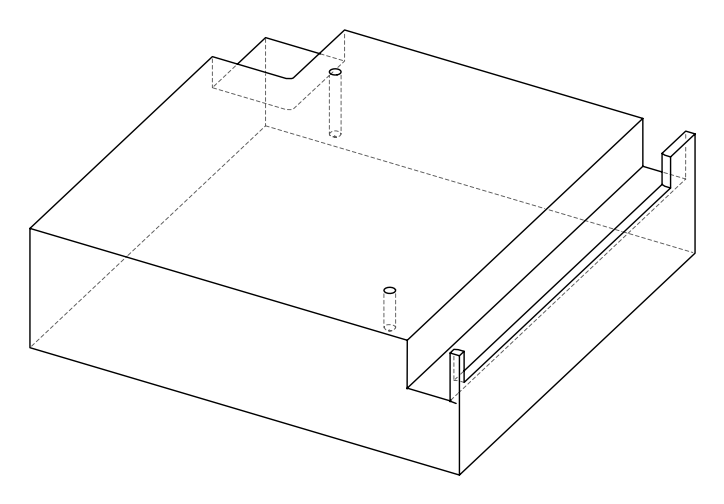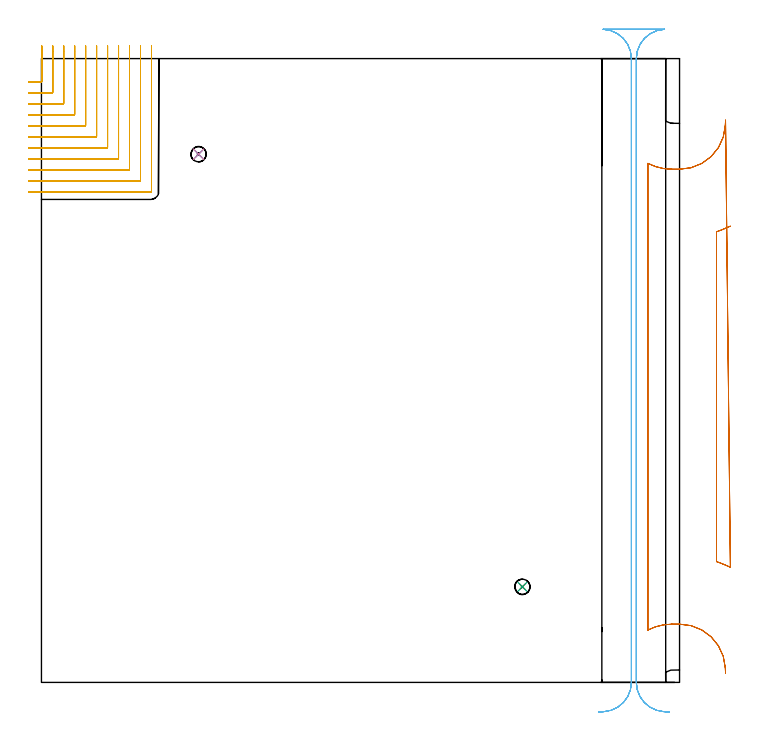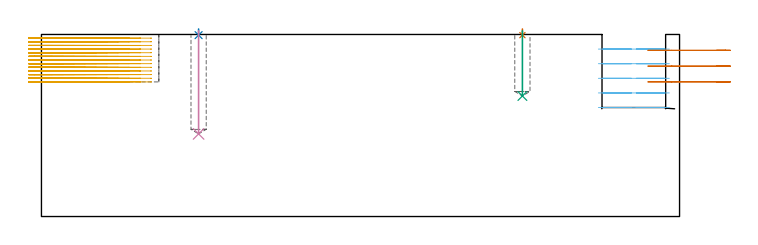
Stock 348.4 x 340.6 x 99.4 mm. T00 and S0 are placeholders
(PLAN: 7 operations, 4 tool changes, 43.3 min)
(1 SPOT_DRILL | STEP1POCKET | NXT0321_9005460120000 | 0.03 min | 0 mm3)
(2 SPOT_DRILL_1 | STEP1POCKET_1 | NXT0321_9005460120000 | 0.03 min | 0 mm3)
(3 DRILL_BLIND_HOLE_INTO_CENTER | STEP1POCKET | UGT0301_200 | 0.14 min | 1719 mm3)
(4 DRILL_BLIND_HOLE_INTO_CENTER_1 | STEP1POCKET_1 | UGT0301_200 | 0.23 min | 2833 mm3)
(5 MILL_CORNER_NOTCH_RECTANGULAR | CORNER_NOTCH_RECTANGULAR | NXT0201_009 | Follow Part, ap 2, ae 75% | 28.14 min | 127573 mm3)
(6 MILL_RECTANGULAR_SLOT | SLOT_RECTANGULAR | UGT0201_004 | Follow Part, ap 8, ae 75% | 8.26 min | 471621 mm3)
(7 MILL_RECTANGULAR_SLOT_1 | SLOT_RECTANGULAR_1 | UGT0201_020 | Follow Part, ap 12.5, ae 75% | 6.47 min | 58795 mm3)
(TOOL NXT0321_9005460120000 | NC Spot Drill, 142deg, 12mm, Carbide, Uncoated | D12 PA142 FL30 Z2)
(TOOL UGT0301_200 | Twist Drill 8.3 mm | D8.3 PA118 FL72 Z2)
(TOOL NXT0201_009 | ENDMILL 8mm [2P460-0800-NA 1630] | D8 FL26 Z6)
(TOOL UGT0201_004 | End Mill 32 mm | D32 FL53 Z6)
(TOOL UGT0201_020 | End mill 50 mm | D50 FL50 Z4)
(OP 1 SPOT_DRILL)
G17 G21 G94 G90
T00 M6
G54
G17 G0 G90 X262.6 Y52.2 S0 M3
G43 Z109.4 H0
G94 G81 G98 Z99.043 F250. R102.4
G80
M5
M2
(OP 2 SPOT_DRILL_1)
G17 G21 G94 G90
T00 M6
G54
G17 G0 G90 X85.8 Y288.4 S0 M3
G43 Z109.4 H0
G94 G81 G98 Z99.043 F250. R102.4
G80
M5
M2
(OP 3 DRILL_BLIND_HOLE_INTO_CENTER)
G17 G21 G94 G90
T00 M6
G54
G17 G0 G90 X262.6 Y52.2 S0 M3
G43 Z109.4 H0
G94 G81 G98 Z65.8 F250. R101.4
G80
M5
M2
(OP 4 DRILL_BLIND_HOLE_INTO_CENTER_1)
G17 G21 G94 G90
T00 M6
G54
G17 G0 G90 X85.8 Y288.4 S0 M3
G43 Z109.4 H0
G94 G81 G98 Z45.1 F250. R101.4
G80
M5
M2
(OP 5 MILL_CORNER_NOTCH_RECTANGULAR)
G17 G21 G94 G90
T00 M6
G54
G17 G0 G90 X-7. Y327.7 S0 M3
G43 Z109.4 H1
Z97.408
G94 G1 X-4. F250.
X-0.296 F500.
G3 X0.1 Y328.096 R0.4
G1 Y344.6
Y347.6 F250.
G0 Z109.4
X-7. Y321.7
Z97.408
G1 X-4.
X5.704 F500.
G3 X6.1 Y322.096 R0.4
G1 Y344.6
Y347.6 F250.
G0 Z109.4
X-7. Y315.7
Z97.408
G1 X-4.
X11.704 F500.
G3 X12.1 Y316.096 R0.4
G1 Y344.6
Y347.6 F250.
G0 Z109.4
X-7. Y309.7
Z97.408
G1 X-4.
X17.704 F500.
G3 X18.1 Y310.096 R0.4
G1 Y344.6
Y347.6 F250.
G0 Z109.4
X-7. Y303.7
Z97.408
G1 X-4.
X23.704 F500.
G3 X24.1 Y304.096 R0.4
G1 Y344.6
Y347.6 F250.
G0 Z109.4
X-7. Y297.7
Z97.408
G1 X-4.
X29.703 F500.
G3 X30.1 Y298.097 R0.4
G1 Y344.6
Y347.6 F250.
G0 Z109.4
X-7. Y291.7
Z97.408
G1 X-4.
X35.703 F500.
G3 X36.1 Y292.097 R0.4
G1 Y344.6
Y347.6 F250.
G0 Z109.4
X-7. Y285.7
Z97.408
G1 X-4.
X41.703 F500.
G3 X42.1 Y286.097 R0.4
G1 Y344.6
Y347.6 F250.
G0 Z109.4
X-7. Y279.7
Z97.408
G1 X-4.
X47.703 F500.
G3 X48.1 Y280.097 R0.4
G1 Y344.6
Y347.6 F250.
G0 Z109.4
X-7. Y273.7
Z97.408
G1 X-4.
X53.703 F500.
G3 X54.1 Y274.097 R0.4
G1 Y344.6
Y347.6 F250.
G0 Z109.4
X-7. Y267.7
Z97.408
G1 X-4.
X59.6 F500.
G3 X60.1 Y268.2 R0.5
G1 Y344.6
Y347.6 F250.
G0 Z109.4
X-7. Y327.7
Z95.415
G1 X-4.
X-0.296 F500.
G3 X0.1 Y328.096 R0.4
G1 Y344.6
Y347.6 F250.
G0 Z109.4
X-7. Y321.7
Z95.415
G1 X-4.
X5.704 F500.
G3 X6.1 Y322.096 R0.4
G1 Y344.6
Y347.6 F250.
G0 Z109.4
X-7. Y315.7
Z95.415
G1 X-4.
X11.704 F500.
G3 X12.1 Y316.096 R0.4
G1 Y344.6
Y347.6 F250.
G0 Z109.4
X-7. Y309.7
Z95.415
G1 X-4.
X17.704 F500.
G3 X18.1 Y310.096 R0.4
G1 Y344.6
Y347.6 F250.
G0 Z109.4
X-7. Y303.7
Z95.415
G1 X-4.
X23.704 F500.
G3 X24.1 Y304.096 R0.4
G1 Y344.6
Y347.6 F250.
G0 Z109.4
X-7. Y297.7
Z95.415
G1 X-4.
X29.703 F500.
G3 X30.1 Y298.097 R0.4
G1 Y344.6
Y347.6 F250.
G0 Z109.4
X-7. Y291.7
Z95.415
G1 X-4.
X35.703 F500.
G3 X36.1 Y292.097 R0.4
G1 Y344.6
Y347.6 F250.
G0 Z109.4
X-7. Y285.7
Z95.415
G1 X-4.
X41.703 F500.
G3 X42.1 Y286.097 R0.4
G1 Y344.6
Y347.6 F250.
G0 Z109.4
X-7. Y279.7
Z95.415
G1 X-4.
X47.703 F500.
G3 X48.1 Y280.097 R0.4
G1 Y344.6
Y347.6 F250.
G0 Z109.4
X-7. Y273.7
Z95.415
G1 X-4.
X53.703 F500.
G3 X54.1 Y274.097 R0.4
G1 Y344.6
Y347.6 F250.
G0 Z109.4
X-7. Y267.7
Z95.415
G1 X-4.
X59.6 F500.
G3 X60.1 Y268.2 R0.5
G1 Y344.6
Y347.6 F250.
G0 Z109.4
X-7. Y327.7
Z93.423
G1 X-4.
X-0.296 F500.
G3 X0.1 Y328.096 R0.4
G1 Y344.6
Y347.6 F250.
G0 Z109.4
X-7. Y321.7
Z93.423
G1 X-4.
X5.704 F500.
G3 X6.1 Y322.096 R0.4
G1 Y344.6
Y347.6 F250.
G0 Z109.4
X-7. Y315.7
Z93.423
G1 X-4.
X11.704 F500.
G3 X12.1 Y316.096 R0.4
G1 Y344.6
Y347.6 F250.
G0 Z109.4
X-7. Y309.7
Z93.423
G1 X-4.
X17.704 F500.
G3 X18.1 Y310.096 R0.4
G1 Y344.6
Y347.6 F250.
G0 Z109.4
X-7. Y303.7
Z93.423
G1 X-4.
X23.704 F500.
G3 X24.1 Y304.096 R0.4
G1 Y344.6
Y347.6 F250.
G0 Z109.4
X-7. Y297.7
Z93.423
G1 X-4.
X29.703 F500.
G3 X30.1 Y298.097 R0.4
G1 Y344.6
Y347.6 F250.
G0 Z109.4
X-7. Y291.7
Z93.423
G1 X-4.
X35.703 F500.
G3 X36.1 Y292.097 R0.4
G1 Y344.6
Y347.6 F250.
G0 Z109.4
X-7. Y285.7
Z93.423
G1 X-4.
X41.703 F500.
G3 X42.1 Y286.097 R0.4
G1 Y344.6
Y347.6 F250.
G0 Z109.4
X-7. Y279.7
Z93.423
G1 X-4.
X47.703 F500.
G3 X48.1 Y280.097 R0.4
G1 Y344.6
Y347.6 F250.
G0 Z109.4
X-7. Y273.7
Z93.423
G1 X-4.
X53.703 F500.
G3 X54.1 Y274.097 R0.4
G1 Y344.6
Y347.6 F250.
G0 Z109.4
X-7. Y267.7
Z93.423
G1 X-4.
X59.6 F500.
G3 X60.1 Y268.2 R0.5
G1 Y344.6
Y347.6 F250.
G0 Z109.4
X-7. Y327.7
Z91.431
G1 X-4.
X-0.296 F500.
G3 X0.1 Y328.096 R0.4
G1 Y344.6
Y347.6 F250.
G0 Z109.4
X-7. Y321.7
Z91.431
G1 X-4.
X5.704 F500.
G3 X6.1 Y322.096 R0.4
G1 Y344.6
Y347.6 F250.
G0 Z109.4
X-7. Y315.7
Z91.431
G1 X-4.
X11.704 F500.
G3 X12.1 Y316.096 R0.4
G1 Y344.6
Y347.6 F250.
G0 Z109.4
X-7. Y309.7
Z91.431
G1 X-4.
X17.704 F500.
G3 X18.1 Y310.096 R0.4
G1 Y344.6
Y347.6 F250.
G0 Z109.4
X-7. Y303.7
Z91.431
G1 X-4.
X23.704 F500.
G3 X24.1 Y304.096 R0.4
G1 Y344.6
Y347.6 F250.
G0 Z109.4
X-7. Y297.7
Z91.431
G1 X-4.
X29.703 F500.
G3 X30.1 Y298.097 R0.4
G1 Y344.6
Y347.6 F250.
G0 Z109.4
X-7. Y291.7
Z91.431
G1 X-4.
X35.703 F500.
G3 X36.1 Y292.097 R0.4
G1 Y344.6
Y347.6 F250.
G0 Z109.4
X-7. Y285.7
Z91.431
G1 X-4.
X41.703 F500.
G3 X42.1 Y286.097 R0.4
G1 Y344.6
Y347.6 F250.
G0 Z109.4
X-7. Y279.7
Z91.431
G1 X-4.
X47.703 F500.
G3 X48.1 Y280.097 R0.4
G1 Y344.6
Y347.6 F250.
G0 Z109.4
X-7. Y273.7
Z91.431
G1 X-4.
X53.703 F500.
G3 X54.1 Y274.097 R0.4
G1 Y344.6
Y347.6 F250.
G0 Z109.4
X-7. Y267.7
Z91.431
G1 X-4.
X59.6 F500.
G3 X60.1 Y268.2 R0.5
G1 Y344.6
Y347.6 F250.
G0 Z109.4
X-7. Y327.7
Z89.438
G1 X-4.
X-0.296 F500.
G3 X0.1 Y328.096 R0.4
G1 Y344.6
Y347.6 F250.
G0 Z109.4
X-7. Y321.7
Z89.438
G1 X-4.
X5.704 F500.
G3 X6.1 Y322.096 R0.4
G1 Y344.6
Y347.6 F250.
G0 Z109.4
X-7. Y315.7
Z89.438
G1 X-4.
X11.704 F500.
G3 X12.1 Y316.096 R0.4
G1 Y344.6
Y347.6 F250.
G0 Z109.4
X-7. Y309.7
Z89.438
G1 X-4.
X17.704 F500.
G3 X18.1 Y310.096 R0.4
G1 Y344.6
Y347.6 F250.
G0 Z109.4
X-7. Y303.7
Z89.438
G1 X-4.
X23.704 F500.
G3 X24.1 Y304.096 R0.4
G1 Y344.6
Y347.6 F250.
G0 Z109.4
X-7. Y297.7
Z89.438
G1 X-4.
X29.703 F500.
G3 X30.1 Y298.097 R0.4
G1 Y344.6
Y347.6 F250.
G0 Z109.4
X-7. Y291.7
Z89.438
G1 X-4.
X35.703 F500.
G3 X36.1 Y292.097 R0.4
G1 Y344.6
Y347.6 F250.
G0 Z109.4
X-7. Y285.7
Z89.438
G1 X-4.
X41.703 F500.
G3 X42.1 Y286.097 R0.4
G1 Y344.6
Y347.6 F250.
G0 Z109.4
X-7. Y279.7
Z89.438
G1 X-4.
X47.703 F500.
G3 X48.1 Y280.097 R0.4
G1 Y344.6
Y347.6 F250.
G0 Z109.4
X-7. Y273.7
Z89.438
G1 X-4.
X53.703 F500.
G3 X54.1 Y274.097 R0.4
G1 Y344.6
Y347.6 F250.
G0 Z109.4
X-7. Y267.7
Z89.438
G1 X-4.
X59.6 F500.
G3 X60.1 Y268.2 R0.5
G1 Y344.6
Y347.6 F250.
G0 Z109.4
X-7. Y327.7
Z87.446
G1 X-4.
X-0.296 F500.
G3 X0.1 Y328.096 R0.4
G1 Y344.6
Y347.6 F250.
G0 Z109.4
X-7. Y321.7
Z87.446
G1 X-4.
X5.704 F500.
G3 X6.1 Y322.096 R0.4
G1 Y344.6
Y347.6 F250.
G0 Z109.4
X-7. Y315.7
Z87.446
G1 X-4.
X11.704 F500.
G3 X12.1 Y316.096 R0.4
G1 Y344.6
Y347.6 F250.
G0 Z109.4
X-7. Y309.7
Z87.446
G1 X-4.
X17.704 F500.
G3 X18.1 Y310.096 R0.4
G1 Y344.6
Y347.6 F250.
G0 Z109.4
X-7. Y303.7
Z87.446
G1 X-4.
X23.704 F500.
G3 X24.1 Y304.096 R0.4
G1 Y344.6
Y347.6 F250.
G0 Z109.4
X-7. Y297.7
Z87.446
G1 X-4.
X29.703 F500.
G3 X30.1 Y298.097 R0.4
G1 Y344.6
Y347.6 F250.
G0 Z109.4
X-7. Y291.7
Z87.446
G1 X-4.
X35.703 F500.
G3 X36.1 Y292.097 R0.4
G1 Y344.6
Y347.6 F250.
G0 Z109.4
X-7. Y285.7
Z87.446
G1 X-4.
X41.703 F500.
G3 X42.1 Y286.097 R0.4
G1 Y344.6
Y347.6 F250.
G0 Z109.4
X-7. Y279.7
Z87.446
G1 X-4.
X47.703 F500.
G3 X48.1 Y280.097 R0.4
G1 Y344.6
Y347.6 F250.
G0 Z109.4
X-7. Y273.7
Z87.446
G1 X-4.
X53.703 F500.
G3 X54.1 Y274.097 R0.4
G1 Y344.6
Y347.6 F250.
G0 Z109.4
X-7. Y267.7
Z87.446
G1 X-4.
X59.6 F500.
G3 X60.1 Y268.2 R0.5
G1 Y344.6
Y347.6 F250.
G0 Z109.4
X-7. Y327.7
Z85.454
G1 X-4.
X-0.296 F500.
G3 X0.1 Y328.096 R0.4
G1 Y344.6
Y347.6 F250.
G0 Z109.4
X-7. Y321.7
Z85.454
G1 X-4.
X5.704 F500.
G3 X6.1 Y322.096 R0.4
G1 Y344.6
Y347.6 F250.
G0 Z109.4
X-7. Y315.7
Z85.454
G1 X-4.
X11.704 F500.
G3 X12.1 Y316.096 R0.4
G1 Y344.6
Y347.6 F250.
G0 Z109.4
X-7. Y309.7
Z85.454
G1 X-4.
X17.704 F500.
G3 X18.1 Y310.096 R0.4
G1 Y344.6
Y347.6 F250.
G0 Z109.4
X-7. Y303.7
Z85.454
G1 X-4.
X23.704 F500.
G3 X24.1 Y304.096 R0.4
G1 Y344.6
Y347.6 F250.
G0 Z109.4
X-7. Y297.7
Z85.454
G1 X-4.
X29.703 F500.
G3 X30.1 Y298.097 R0.4
G1 Y344.6
Y347.6 F250.
G0 Z109.4
X-7. Y291.7
Z85.454
G1 X-4.
X35.703 F500.
G3 X36.1 Y292.097 R0.4
G1 Y344.6
Y347.6 F250.
G0 Z109.4
X-7. Y285.7
Z85.454
G1 X-4.
X41.703 F500.
G3 X42.1 Y286.097 R0.4
G1 Y344.6
Y347.6 F250.
G0 Z109.4
X-7. Y279.7
Z85.454
G1 X-4.
X47.703 F500.
G3 X48.1 Y280.097 R0.4
G1 Y344.6
Y347.6 F250.
G0 Z109.4
X-7. Y273.7
Z85.454
G1 X-4.
X53.703 F500.
G3 X54.1 Y274.097 R0.4
G1 Y344.6
Y347.6 F250.
G0 Z109.4
X-7. Y267.7
Z85.454
G1 X-4.
X59.6 F500.
G3 X60.1 Y268.2 R0.5
G1 Y344.6
Y347.6 F250.
G0 Z109.4
X-7. Y327.7
Z83.462
G1 X-4.
X-0.296 F500.
G3 X0.1 Y328.096 R0.4
G1 Y344.6
Y347.6 F250.
G0 Z109.4
X-7. Y321.7
Z83.462
G1 X-4.
X5.704 F500.
G3 X6.1 Y322.096 R0.4
G1 Y344.6
Y347.6 F250.
G0 Z109.4
X-7. Y315.7
Z83.462
G1 X-4.
X11.704 F500.
G3 X12.1 Y316.096 R0.4
G1 Y344.6
Y347.6 F250.
G0 Z109.4
X-7. Y309.7
Z83.462
G1 X-4.
X17.704 F500.
G3 X18.1 Y310.096 R0.4
G1 Y344.6
Y347.6 F250.
G0 Z109.4
X-7. Y303.7
Z83.462
G1 X-4.
X23.704 F500.
G3 X24.1 Y304.096 R0.4
G1 Y344.6
Y347.6 F250.
G0 Z109.4
X-7. Y297.7
Z83.462
G1 X-4.
X29.703 F500.
G3 X30.1 Y298.097 R0.4
G1 Y344.6
Y347.6 F250.
G0 Z109.4
X-7. Y291.7
Z83.462
G1 X-4.
X35.703 F500.
G3 X36.1 Y292.097 R0.4
G1 Y344.6
Y347.6 F250.
G0 Z109.4
X-7. Y285.7
Z83.462
G1 X-4.
X41.703 F500.
G3 X42.1 Y286.097 R0.4
G1 Y344.6
Y347.6 F250.
G0 Z109.4
X-7. Y279.7
Z83.462
G1 X-4.
X47.703 F500.
G3 X48.1 Y280.097 R0.4
G1 Y344.6
Y347.6 F250.
G0 Z109.4
X-7. Y273.7
Z83.462
G1 X-4.
X53.703 F500.
G3 X54.1 Y274.097 R0.4
G1 Y344.6
Y347.6 F250.
G0 Z109.4
X-7. Y267.7
Z83.462
G1 X-4.
X59.6 F500.
G3 X60.1 Y268.2 R0.5
G1 Y344.6
Y347.6 F250.
G0 Z109.4
X-7. Y327.7
Z81.469
G1 X-4.
X-0.296 F500.
G3 X0.1 Y328.096 R0.4
G1 Y344.6
Y347.6 F250.
G0 Z109.4
X-7. Y321.7
Z81.469
G1 X-4.
X5.704 F500.
G3 X6.1 Y322.096 R0.4
G1 Y344.6
Y347.6 F250.
G0 Z109.4
X-7. Y315.7
Z81.469
G1 X-4.
X11.704 F500.
G3 X12.1 Y316.096 R0.4
G1 Y344.6
Y347.6 F250.
G0 Z109.4
X-7. Y309.7
Z81.469
G1 X-4.
X17.704 F500.
G3 X18.1 Y310.096 R0.4
G1 Y344.6
Y347.6 F250.
G0 Z109.4
X-7. Y303.7
Z81.469
G1 X-4.
X23.704 F500.
G3 X24.1 Y304.096 R0.4
G1 Y344.6
Y347.6 F250.
G0 Z109.4
X-7. Y297.7
Z81.469
G1 X-4.
X29.703 F500.
G3 X30.1 Y298.097 R0.4
G1 Y344.6
Y347.6 F250.
G0 Z109.4
X-7. Y291.7
Z81.469
G1 X-4.
X35.703 F500.
G3 X36.1 Y292.097 R0.4
G1 Y344.6
Y347.6 F250.
G0 Z109.4
X-7. Y285.7
Z81.469
G1 X-4.
X41.703 F500.
G3 X42.1 Y286.097 R0.4
G1 Y344.6
Y347.6 F250.
G0 Z109.4
X-7. Y279.7
Z81.469
G1 X-4.
X47.703 F500.
G3 X48.1 Y280.097 R0.4
G1 Y344.6
Y347.6 F250.
G0 Z109.4
X-7. Y273.7
Z81.469
G1 X-4.
X53.703 F500.
G3 X54.1 Y274.097 R0.4
G1 Y344.6
Y347.6 F250.
G0 Z109.4
X-7. Y267.7
Z81.469
G1 X-4.
X59.6 F500.
G3 X60.1 Y268.2 R0.5
G1 Y344.6
Y347.6 F250.
G0 Z109.4
X-7. Y327.7
Z79.477
G1 X-4.
X-0.296 F500.
G3 X0.1 Y328.096 R0.4
G1 Y344.6
Y347.6 F250.
G0 Z109.4
X-7. Y321.7
Z79.477
G1 X-4.
X5.704 F500.
G3 X6.1 Y322.096 R0.4
G1 Y344.6
Y347.6 F250.
G0 Z109.4
X-7. Y315.7
Z79.477
G1 X-4.
X11.704 F500.
G3 X12.1 Y316.096 R0.4
G1 Y344.6
Y347.6 F250.
G0 Z109.4
X-7. Y309.7
Z79.477
G1 X-4.
X17.704 F500.
G3 X18.1 Y310.096 R0.4
G1 Y344.6
Y347.6 F250.
G0 Z109.4
X-7. Y303.7
Z79.477
G1 X-4.
X23.704 F500.
G3 X24.1 Y304.096 R0.4
G1 Y344.6
Y347.6 F250.
G0 Z109.4
X-7. Y297.7
Z79.477
G1 X-4.
X29.703 F500.
G3 X30.1 Y298.097 R0.4
G1 Y344.6
Y347.6 F250.
G0 Z109.4
X-7. Y291.7
Z79.477
G1 X-4.
X35.703 F500.
G3 X36.1 Y292.097 R0.4
G1 Y344.6
Y347.6 F250.
G0 Z109.4
X-7. Y285.7
Z79.477
G1 X-4.
X41.703 F500.
G3 X42.1 Y286.097 R0.4
G1 Y344.6
Y347.6 F250.
G0 Z109.4
X-7. Y279.7
Z79.477
G1 X-4.
X47.703 F500.
G3 X48.1 Y280.097 R0.4
G1 Y344.6
Y347.6 F250.
G0 Z109.4
X-7. Y273.7
Z79.477
G1 X-4.
X53.703 F500.
G3 X54.1 Y274.097 R0.4
G1 Y344.6
Y347.6 F250.
G0 Z109.4
X-7. Y267.7
Z79.477
G1 X-4.
X59.6 F500.
G3 X60.1 Y268.2 R0.5
G1 Y344.6
Y347.6 F250.
G0 Z109.4
X-7. Y327.7
Z77.485
G1 X-4.
X-0.296 F500.
G3 X0.1 Y328.096 R0.4
G1 Y344.6
Y347.6 F250.
G0 Z109.4
X-7. Y321.7
Z77.485
G1 X-4.
X5.704 F500.
G3 X6.1 Y322.096 R0.4
G1 Y344.6
Y347.6 F250.
G0 Z109.4
X-7. Y315.7
Z77.485
G1 X-4.
X11.704 F500.
G3 X12.1 Y316.096 R0.4
G1 Y344.6
Y347.6 F250.
G0 Z109.4
X-7. Y309.7
Z77.485
G1 X-4.
X17.704 F500.
G3 X18.1 Y310.096 R0.4
G1 Y344.6
Y347.6 F250.
G0 Z109.4
X-7. Y303.7
Z77.485
G1 X-4.
X23.704 F500.
G3 X24.1 Y304.096 R0.4
G1 Y344.6
Y347.6 F250.
G0 Z109.4
X-7. Y297.7
Z77.485
G1 X-4.
X29.703 F500.
G3 X30.1 Y298.097 R0.4
G1 Y344.6
Y347.6 F250.
G0 Z109.4
X-7. Y291.7
Z77.485
G1 X-4.
X35.703 F500.
G3 X36.1 Y292.097 R0.4
G1 Y344.6
Y347.6 F250.
G0 Z109.4
X-7. Y285.7
Z77.485
G1 X-4.
X41.703 F500.
G3 X42.1 Y286.097 R0.4
G1 Y344.6
Y347.6 F250.
G0 Z109.4
X-7. Y279.7
Z77.485
G1 X-4.
X47.703 F500.
G3 X48.1 Y280.097 R0.4
G1 Y344.6
Y347.6 F250.
G0 Z109.4
X-7. Y273.7
Z77.485
G1 X-4.
X53.703 F500.
G3 X54.1 Y274.097 R0.4
G1 Y344.6
Y347.6 F250.
G0 Z109.4
X-7. Y267.7
Z77.485
G1 X-4.
X59.6 F500.
G3 X60.1 Y268.2 R0.5
G1 Y344.6
Y347.6 F250.
G0 Z109.4
X-7. Y327.7
Z75.492
G1 X-4.
X-0.296 F500.
G3 X0.1 Y328.096 R0.4
G1 Y344.6
Y347.6 F250.
G0 Z109.4
X-7. Y321.7
Z75.492
G1 X-4.
X5.704 F500.
G3 X6.1 Y322.096 R0.4
G1 Y344.6
Y347.6 F250.
G0 Z109.4
X-7. Y315.7
Z75.492
G1 X-4.
X11.704 F500.
G3 X12.1 Y316.096 R0.4
G1 Y344.6
Y347.6 F250.
G0 Z109.4
X-7. Y309.7
Z75.492
G1 X-4.
X17.704 F500.
G3 X18.1 Y310.096 R0.4
G1 Y344.6
Y347.6 F250.
G0 Z109.4
X-7. Y303.7
Z75.492
G1 X-4.
X23.704 F500.
G3 X24.1 Y304.096 R0.4
G1 Y344.6
Y347.6 F250.
G0 Z109.4
X-7. Y297.7
Z75.492
G1 X-4.
X29.703 F500.
G3 X30.1 Y298.097 R0.4
G1 Y344.6
Y347.6 F250.
G0 Z109.4
X-7. Y291.7
Z75.492
G1 X-4.
X35.703 F500.
G3 X36.1 Y292.097 R0.4
G1 Y344.6
Y347.6 F250.
G0 Z109.4
X-7. Y285.7
Z75.492
G1 X-4.
X41.703 F500.
G3 X42.1 Y286.097 R0.4
G1 Y344.6
Y347.6 F250.
G0 Z109.4
X-7. Y279.7
Z75.492
G1 X-4.
X47.703 F500.
G3 X48.1 Y280.097 R0.4
G1 Y344.6
Y347.6 F250.
G0 Z109.4
X-7. Y273.7
Z75.492
G1 X-4.
X53.703 F500.
G3 X54.1 Y274.097 R0.4
G1 Y344.6
Y347.6 F250.
G0 Z109.4
X-7. Y267.7
Z75.492
G1 X-4.
X59.6 F500.
G3 X60.1 Y268.2 R0.5
G1 Y344.6
Y347.6 F250.
G0 Z109.4
X-7. Y327.7
Z73.5
G1 X-4.
X-0.296 F500.
G3 X0.1 Y328.096 R0.4
G1 Y344.6
Y347.6 F250.
G0 Z109.4
X-7. Y321.7
Z73.5
G1 X-4.
X5.704 F500.
G3 X6.1 Y322.096 R0.4
G1 Y344.6
Y347.6 F250.
G0 Z109.4
X-7. Y315.7
Z73.5
G1 X-4.
X11.704 F500.
G3 X12.1 Y316.096 R0.4
G1 Y344.6
Y347.6 F250.
G0 Z109.4
X-7. Y309.7
Z73.5
G1 X-4.
X17.704 F500.
G3 X18.1 Y310.096 R0.4
G1 Y344.6
Y347.6 F250.
G0 Z109.4
X-7. Y303.7
Z73.5
G1 X-4.
X23.704 F500.
G3 X24.1 Y304.096 R0.4
G1 Y344.6
Y347.6 F250.
G0 Z109.4
X-7. Y297.7
Z73.5
G1 X-4.
X29.703 F500.
G3 X30.1 Y298.097 R0.4
G1 Y344.6
Y347.6 F250.
G0 Z109.4
X-7. Y291.7
Z73.5
G1 X-4.
X35.703 F500.
G3 X36.1 Y292.097 R0.4
G1 Y344.6
Y347.6 F250.
G0 Z109.4
X-7. Y285.7
Z73.5
G1 X-4.
X41.703 F500.
G3 X42.1 Y286.097 R0.4
G1 Y344.6
Y347.6 F250.
G0 Z109.4
X-7. Y279.7
Z73.5
G1 X-4.
X47.703 F500.
G3 X48.1 Y280.097 R0.4
G1 Y344.6
Y347.6 F250.
G0 Z109.4
X-7. Y273.7
Z73.5
G1 X-4.
X53.703 F500.
G3 X54.1 Y274.097 R0.4
G1 Y344.6
Y347.6 F250.
G0 Z109.4
X-7. Y267.7
Z73.5
G1 X-4.
X59.6 F500.
G3 X60.1 Y268.2 R0.5
G1 Y344.6
Y347.6 F250.
G0 Z109.4
M5
M2
(OP 6 MILL_RECTANGULAR_SLOT)
G17 G21 G94 G90
T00 M6
G54
G17 G0 G90 X342.815 Y-16.154 S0 M3
G43 Z109.4 H0
Z91.42
G94 G1 X339.821 Y-15.97 F250.
G2 X324.8 Y0. R16. F500.
G1 Y340.6
G2 X340.234 Y356.59 R16.
G1 Y356.6
X306.666
Y356.59
G2 X322.1 Y340.6 R16.
G1 Y0.
G2 X307.079 Y-15.97 R16.
G1 X304.085 Y-16.154 F250.
G0 X342.815 Z83.44
G1 X339.821 Y-15.97
G2 X324.8 Y0. R16. F500.
G1 Y340.6
G2 X340.234 Y356.59 R16.
G1 Y356.6
X306.666
Y356.59
G2 X322.1 Y340.6 R16.
G1 Y0.
G2 X307.079 Y-15.97 R16.
G1 X304.085 Y-16.154 F250.
G0 X342.815 Z75.46
G1 X339.821 Y-15.97
G2 X324.8 Y0. R16. F500.
G1 Y340.6
G2 X340.234 Y356.59 R16.
G1 Y356.6
X306.666
Y356.59
G2 X322.1 Y340.6 R16.
G1 Y0.
G2 X307.079 Y-15.97 R16.
G1 X304.085 Y-16.154 F250.
G0 X342.815 Z67.48
G1 X339.821 Y-15.97
G2 X324.8 Y0. R16. F500.
G1 Y340.6
G2 X340.234 Y356.59 R16.
G1 Y356.6
X306.666
Y356.59
G2 X322.1 Y340.6 R16.
G1 Y0.
G2 X307.079 Y-15.97 R16.
G1 X304.085 Y-16.154 F250.
G0 X342.815 Z59.5
G1 X339.821 Y-15.97
G2 X324.8 Y0. R16. F500.
G1 Y340.6
G2 X340.234 Y356.59 R16.
G1 Y356.6
X306.666
Y356.59
G2 X322.1 Y340.6 R16.
G1 Y0.
G2 X307.079 Y-15.97 R16.
G1 X304.085 Y-16.154 F250.
G0 Z109.4
M5
M2
(OP 7 MILL_RECTANGULAR_SLOT_1)
G17 G21 G94 G90
T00 M6
G54
G17 G0 G90 X376.15 Y249.118 S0 M3
G43 Z109.4 H0
Z90.767
G94 G1 X373.4 Y247.918 F250.
G2 X368.6 Y246.054 R62.5 F500.
G1 Y65.946
G2 X373.4 Y64.082 R62.5
G1 X376.15 Y62.882 F250.
X373.517 Y306.972
X373.37 Y303.976
G2 X348.4 Y280.2 R25. F500.
G1 X344.2
G2 X331.1 Y283.402 R28.4
G1 Y28.598
G2 X344.2 Y31.8 R28.4
G1 X348.4
G2 X373.37 Y8.024 R25.
G1 X373.517 Y5.028 F250.
G0 X376.15 Y249.118 Z82.133
G1 X373.4 Y247.918
G2 X368.6 Y246.054 R62.5 F500.
G1 Y65.946
G2 X373.4 Y64.082 R62.5
G1 X376.15 Y62.882 F250.
X373.517 Y306.972
X373.37 Y303.976
G2 X348.4 Y280.2 R25. F500.
G1 X344.2
G2 X331.1 Y283.402 R28.4
G1 Y28.598
G2 X344.2 Y31.8 R28.4
G1 X348.4
G2 X373.37 Y8.024 R25.
G1 X373.517 Y5.028 F250.
G0 X376.15 Y249.118 Z73.5
G1 X373.4 Y247.918
G2 X368.6 Y246.054 R62.5 F500.
G1 Y65.946
G2 X373.4 Y64.082 R62.5
G1 X376.15 Y62.882 F250.
X373.517 Y306.972
X373.37 Y303.976
G2 X348.4 Y280.2 R25. F500.
G1 X344.2
G2 X331.1 Y283.402 R28.4
G1 Y28.598
G2 X344.2 Y31.8 R28.4
G1 X348.4
G2 X373.37 Y8.024 R25.
G1 X373.517 Y5.028 F250.
G0 Z109.4
M5
M2
